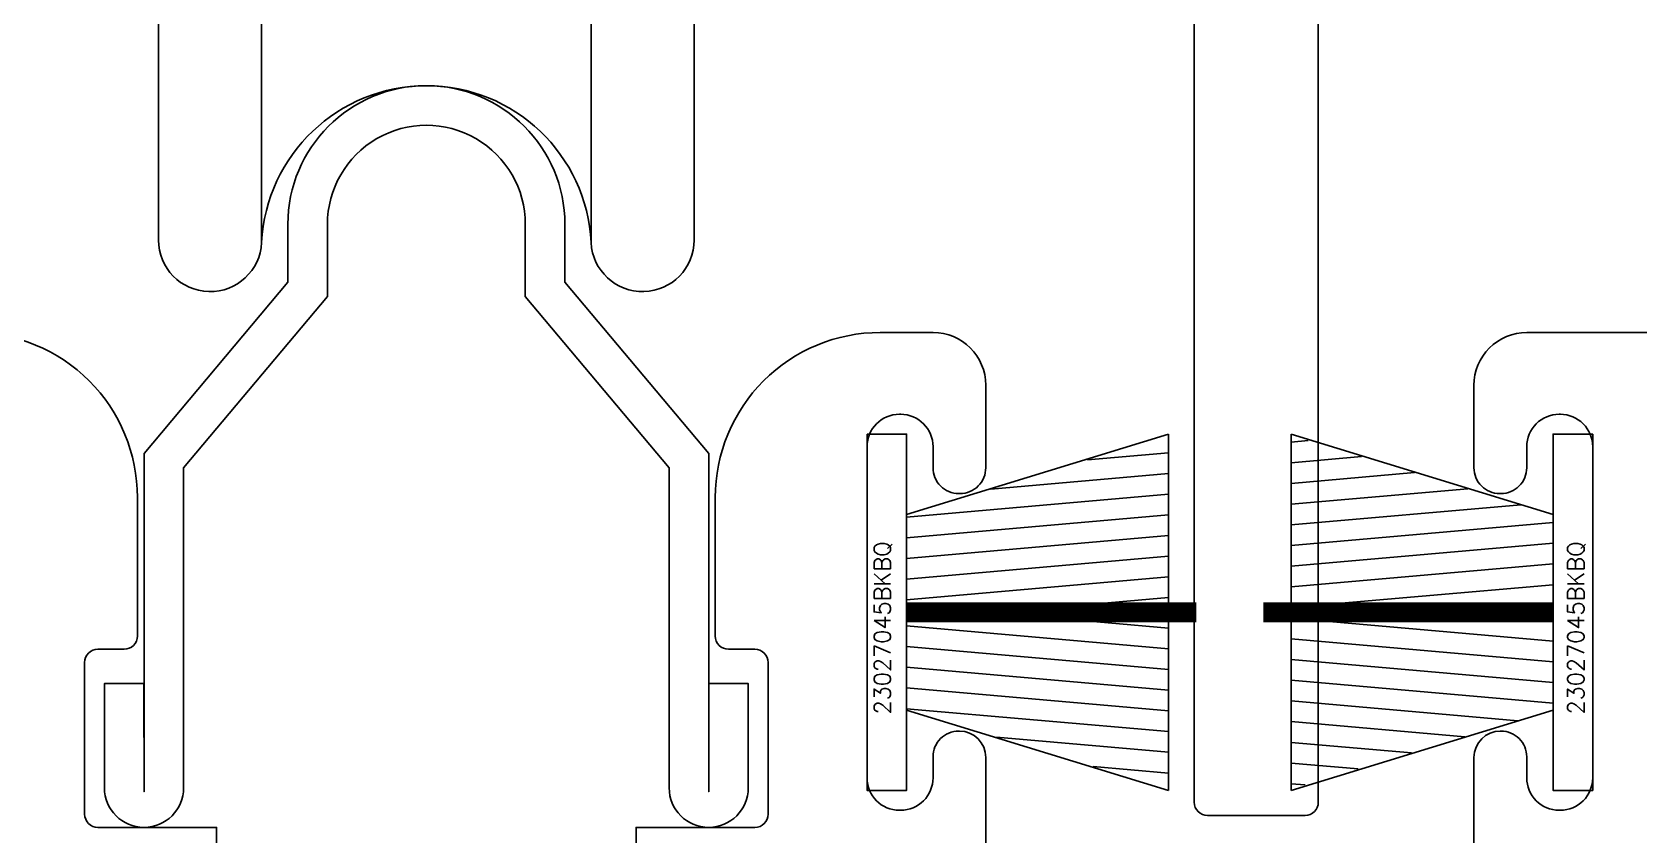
# Model space of a CAD drawing. Extents: x 0 to 79.8, y 0 to 38.2.
# Drawn here: x 6.469 to 7.687, y 29.943 to 30.551 of the extents above; entities that cross this region are included whole.
import ezdxf

# ---------------------------------------------------------------- set-up
doc = ezdxf.new("R2010")
doc.units = 0
doc.header["$MEASUREMENT"] = 0
doc.layers.get('0').update_dxf_attribs({"linetype": 'CONTINUOUS'})
for name, color, linetype in [('DIM', 4, 'CONTINUOUS'), ('FRAME', 1, 'CONTINUOUS'), ('GEOM', 1, 'CONTINUOUS'), ('HARDWARE', 7, 'CONTINUOUS'), ('HATCH', 7, 'CONTINUOUS'), ('MISC', 9, 'CONTINUOUS'), ('VENT', 5, 'CONTINUOUS')]:
    doc.layers.add(name, color=color, linetype=linetype)
doc.styles.get("Standard").update_dxf_attribs({"font": 'simplex.shx'})
pattern_1 = [(4.999999999999828, (-16.61836339980644, 22.69480954732932), (-0.001361808480432155, 0.01556554215768352), [])]
pattern_2 = [(355, (-16.61836339980644, 18.8159727021759), (-0.00136180848043216, -0.01556554215768352), [])]

# ---------------------------------------------------------------- blocks, each defined once
blk = doc.blocks.new('FW1020 STD SILL')
blk.add_lwpolyline([(0.07500000000000043, 0.4569999999999999, 0.9999999999999999), (-0.0750000000000004, 0.4569999999999963), (-0.07500000000000662, 0.4022826534041937), (-0.1840000000000039, 0.2723815118114272), (-0.1839999999999986, 0.03000000000000203, -1.000000000000015), (-0.2440000000000013, 0.03000000000000136), (-0.2440000000000007, 0.1090000000000004), (-0.2141000000000004, 0.1090000000000009), (-0.2139999999999986, 0.02700000000000014), (-0.214000000000004, 0.2833006188394132), (-0.1050000000000058, 0.4132017604321812), (-0.1050000000000004, 0.4569999999999999, -0.9999999999999999), (0.1050000000000004, 0.4569999999999999), (0.1049999999999986, 0.4132017604321812), (0.2139999999999969, 0.2833006188394132), (0.2139999999999986, 0.02700000000000014), (0.2140999999999981, 0.1090000000000009), (0.2440000000000007, 0.1090000000000004), (0.2440000000000015, 0.03000000000000136, -1.000000000000015), (0.1839999999999986, 0.03000000000000203), (0.1840000000000037, 0.2723815118114272), (0.07499999999999996, 0.4022826534041934)], format="xyb", close=True)
blk = doc.blocks.new('3749-SILL')
for points in [[(0.610000000000003, 0.009999999999990905, -0.4142135623731044), (0.735000000000003, -0.1150000000000126), (0.7349999999999994, -0.2199999999999989, -0.4142135623736153), (0.7249999999999943, -0.2299999999999969), (0.7050000000000125, -0.2299999999999969, 0.4142135623737195), (0.6949999999999932, -0.2400000000000091), (0.6950000000000216, -0.3549999999999969, 0.414213562372991), (0.7050000000000125, -0.365000000000002), (0.7950155772184502, -0.3650000000000091), (0.7950155772184644, -0.4250000000000043, -0.4142135623736153)], [(1.378000000000014, -0.5540004872134574), (1.378000000000014, -0.3659999999999997), (1.378, -0.3119999999999976, 0.414213562373095), (1.358000000000004, -0.2920000000000016), (1.357500000000002, -0.2920000000000087, 0.4142135623732017), (1.337999999999994, -0.3114999999999952), (1.338000000000079, -0.3275000000000006, -0.4142135623732224), (1.31350000000009, -0.3520000000000039), (1.312500000000085, -0.3519999999999897, -0.414213562373095), (1.288000000000096, -0.3275000000000006), (1.288000000000011, -0.0764999999999958, -0.4142135623730526), (1.3125, -0.05200000000000671), (1.313500000000005, -0.0519999999999925, -0.4142135623730949), (1.337999999999994, -0.07650000000001), (1.33799999999998, -0.09250000000000114, 0.4142135623733084), (1.357500000000002, -0.112000000000009), (1.358500000000006, -0.1119999999999948, 0.4142135623733084), (1.378000000000014, -0.09250000000000114), (1.378000000000014, -0.03000000000000114, 0.414213562373017), (1.338000000000008, 0.009999999999990905), (1.315242367150461, 0.009999999999990905), (1.298000000000012, 0.009999999999990905, 0.4142135623731044), (1.173000000000012, -0.1150000000000126), (1.173000000000016, -0.2199999999999989, 0.4142135623736153), (1.183000000000021, -0.2299999999999969), (1.203000000000003, -0.2299999999999969, -0.4142135623737195), (1.213000000000022, -0.2400000000000091), (1.212999999999994, -0.3549999999999969, -0.414213562372991), (1.203000000000003, -0.365000000000002), (1.112984422781565, -0.3650000000000091), (1.112984422781551, -0.4250000000000043, 0.4142135623736153)], [(1.89800000000001, 0.00999999999999801), (1.788000000000011, 0.01000000000000512, 0.414213562373147), (1.748000000000019, -0.03000000000000114), (1.748000000000019, -0.09250000000000114, 0.4142135623731486), (1.767500000000013, -0.1120000000000019), (1.768500000000017, -0.1119999999999948, 0.4142135623732018), (1.788000000000011, -0.09249999999999403), (1.788000000000011, -0.0764999999999958, -0.4142135623732225), (1.812500000000014, -0.0519999999999996), (1.813500000000005, -0.05200000000000671, -0.414213562373095), (1.838000000000022, -0.0764999999999958), (1.837999999999937, -0.3275000000000006, -0.4142135623732648), (1.813499999999934, -0.3520000000000039), (1.812499999999929, -0.3520000000000039, -0.4142135623732649), (1.787999999999926, -0.3275000000000006), (1.788000000000011, -0.3114999999999952, 0.4142135623731485), (1.768500000000017, -0.2919999999999945), (1.768000000000015, -0.2920000000000016, 0.414213562373043), (1.748000000000019, -0.3119999999999976), (1.748000000000019, -0.4147658972593291, 0.2504916501726727)]]:
    blk.add_lwpolyline(points, format="xyb")
blk = doc.blocks.new('3310-Thermal Mammoth B Rail')
at = {"ltscale": 0.25}
blk.add_lwpolyline([(-0.6755000000000013, 1.300999999999991), (-0.6755000000000022, -3.960000000000006, 0.414213562373095), (-0.6655000000000024, -3.970000000000006), (-0.5915000000000026, -3.970000000000006, 0.4142135623730976), (-0.5815000000000028, -3.960000000000006), (-0.5815000000000028, -2.462000000000005), (-0.483500000000002, -2.462000000000008, 0.414213562373095), (-0.4735000000000023, -2.452000000000008), (-0.4735000000000023, -2.410000000000008, 0.414213562373095), (-0.483500000000002, -2.400000000000008), (-0.5095000000000036, -2.400000000000008, -0.414213562373095), (-0.5815000000000037, -2.328000000000008), (-0.5815000000000028, -2.195000000000007), (-0.5135000000000032, -2.195000000000008), (-0.5135000000000032, -2.248000000000008, 0.414213562373095), (-0.5035000000000034, -2.258000000000008), (-0.4635000000000025, -2.258000000000008, 0.414213562373095), (-0.4535000000000027, -2.248000000000008), (-0.4535000000000027, -2.143000000000007, 0.414213562373095), (-0.4635000000000025, -2.133000000000007), (-0.5505000000000013, -2.133000000000007, -0.4142135623730948), (-0.5815000000000019, -2.102000000000007), (-0.5815000000000028, -0.5090000000000048, -0.414213562373095)], format="xyb", dxfattribs=at)
blk = doc.blocks.new('*U18')
at = {"layer": 'HATCH'}
h = blk.add_hatch(dxfattribs=at)
h.set_pattern_fill('ANSI31', color=256, scale=0.125, angle=-40.00000000000001, style=0)
h.set_pattern_definition(pattern_1)
h.paths.add_polyline_path([(-12.35918229718535, 20.24064464264729), (-12.35918229718535, 20.16648965763149), (-12.16071846402004, 20.16648965763149), (-12.16071846402004, 20.30050856819881)])
h = blk.add_hatch(dxfattribs=at)
h.set_pattern_fill('ANSI31', color=256, scale=0.125, angle=-40.00000000000001, style=0)
h.set_pattern_definition(pattern_2)
h.paths.add_polyline_path([(-12.16071846402004, 20.16648965763149), (-12.16071846402004, 20.03247074706417), (-12.35918229718535, 20.0923346726157), (-12.35918229718535, 20.16648965763149)])
at = {"layer": 'GEOM'}
blk.add_lwpolyline([(-12.38918229718535, 20.3014896576315), (-12.38918229718535, 20.03148965763149), (-12.35918229718535, 20.03148965763149), (-12.35918229718535, 20.3014896576315)], close=True, dxfattribs=at)
at = {"layer": 'GEOM', "const_width": 0.015}
blk.add_lwpolyline([(-12.35918229718535, 20.16648965763149), (-12.13957150207564, 20.16648965763149)], dxfattribs=at)
at = {"layer": 'MISC'}
for p, q in [((-12.16071846402004, 20.3014896576315), (-12.35918229718535, 20.24064464264729)), ((-12.16071846402004, 20.3014896576315), (-12.16071846402004, 20.03148965763149)), ((-12.16071846402004, 20.03148965763149), (-12.35918229718535, 20.0923346726157))]:
    blk.add_line(p, q, dxfattribs=at)
at = {"insert": (-12.37013556626395, 20.08903754865167), "char_height": 0.0125, "attachment_point": 7, "rotation": 90.00000000000001}
blk.add_mtext_dynamic_manual_height_columns('23027045BKBQ', width=0.3101170506713515, gutter_width=0.3125, heights=[0], dxfattribs=at)
blk = doc.blocks.new('*U39')
at = {"layer": 'HATCH'}
h = blk.add_hatch(dxfattribs=at)
h.set_pattern_fill('ANSI31', color=256, scale=0.125, angle=-40.00000000000001, style=0)
h.set_pattern_definition(pattern_1)
h.paths.add_polyline_path([(-12.41918229718535, 20.24064464264729), (-12.41918229718535, 20.16648965763149), (-12.61764613035066, 20.16648965763149), (-12.61764613035066, 20.30050856819881)])
h = blk.add_hatch(dxfattribs=at)
h.set_pattern_fill('ANSI31', color=256, scale=0.125, angle=-40.00000000000001, style=0)
h.set_pattern_definition(pattern_2)
h.paths.add_polyline_path([(-12.61764613035066, 20.16648965763149), (-12.61764613035066, 20.03247074706417), (-12.41918229718535, 20.0923346726157), (-12.41918229718535, 20.16648965763149)])
at = {"layer": 'GEOM'}
blk.add_lwpolyline([(-12.38918229718535, 20.3014896576315), (-12.38918229718535, 20.03148965763149), (-12.41918229718535, 20.03148965763149), (-12.41918229718535, 20.3014896576315)], close=True, dxfattribs=at)
at = {"layer": 'GEOM', "const_width": 0.015}
blk.add_lwpolyline([(-12.41918229718535, 20.16648965763149), (-12.63879309229506, 20.16648965763149)], dxfattribs=at)
at = {"layer": 'MISC'}
for p, q in [((-12.61764613035066, 20.3014896576315), (-12.41918229718535, 20.24064464264729)), ((-12.61764613035066, 20.3014896576315), (-12.61764613035066, 20.03148965763149)), ((-12.61764613035066, 20.03148965763149), (-12.41918229718535, 20.0923346726157))]:
    blk.add_line(p, q, dxfattribs=at)
at = {"insert": (-12.40822902810675, 20.08903754865167), "char_height": 0.0125, "attachment_point": 1, "rotation": 90}
blk.add_mtext_dynamic_manual_height_columns('23027045BKBQ', width=0.3101170506713515, gutter_width=0.3125, heights=[0], dxfattribs=at)

msp = doc.modelspace()

# ---------------------------------------------------------------- linework, layer by layer
at = {"layer": 'HARDWARE', "color": 7}
msp.add_lwpolyline([(6.564897844549051, 31.28577125751177), (6.564898188532176, 30.39387127314444, 0.9756097096158504), (6.64305055845967, 30.3919412871137, -0.951799968728406), (6.892745818604674, 30.3919412871137, 0.9756097096158504), (6.970898188532168, 30.39387127314444), (6.970897844549071, 31.28577125751177)], format="xyb", dxfattribs=at)
for points in [[(6.643050214476553, 31.28577125751177), (6.64305055845967, 30.39194128711368)], [(6.892745474621556, 31.28577125751177), (6.892745818604674, 30.39194128711085)]]:
    msp.add_lwpolyline(points, dxfattribs=at)

# ---------------------------------------------------------------- block references
at = {"layer": 'DIM'}
for name, p in [('*U18', (19.49108048571771, 9.945281599881444)), ('*U39', (20.04108048571766, 9.945281599881444))]:
    msp.add_blockref(name, p, dxfattribs=at)
at = {"layer": 'FRAME'}
msp.add_blockref('3749-SILL', (5.813898188532335, 30.31377125751251), dxfattribs=at)
at = {"layer": 'HARDWARE'}
msp.add_blockref('FW1020 STD SILL', (6.767897844549054, 29.94877125751251), dxfattribs=at)
at = {"layer": 'VENT', "xscale": -1}
msp.add_blockref('3310-Thermal Mammoth B Rail', (6.768430553667514, 33.92777077029905), dxfattribs=at)

doc.saveas('drawing.dxf')
